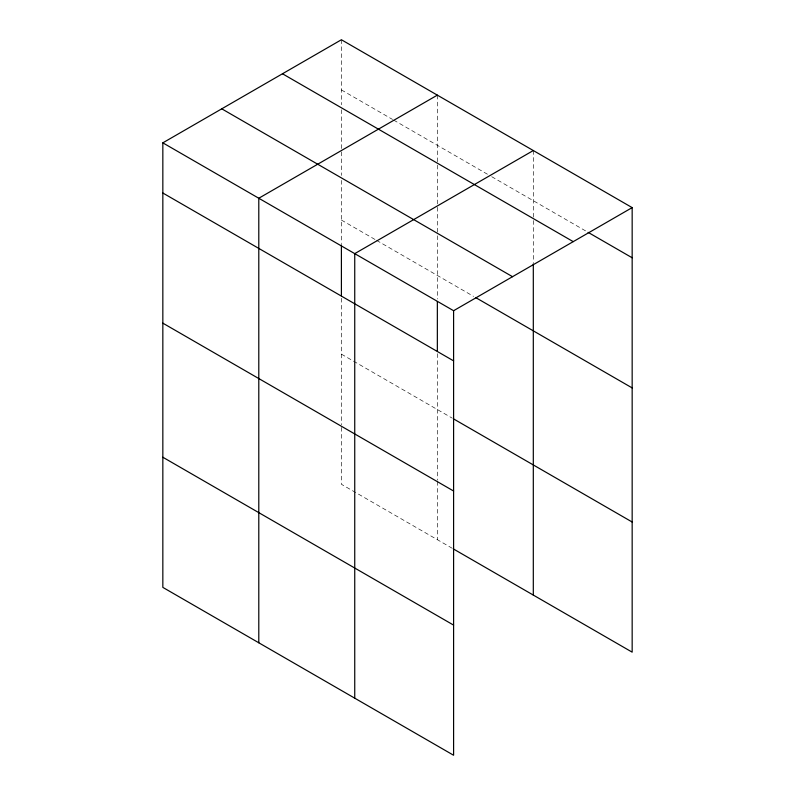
<?xml version="1.0" encoding="UTF-8"?>
<svg xmlns="http://www.w3.org/2000/svg" width="795" height="795" viewBox="0 0 795 795"><rect width="100%" height="100%" fill="white"/><g stroke="black" fill="none" stroke-linecap="round" stroke-linejoin="round"><path stroke-width="0.6" stroke-dasharray="3.98 2.98" d="M341.403 89.915L392.581 119.459M393.644 120.075L487.464 174.234M491.727 176.699L587.028 231.723M341.403 220.056L375.518 239.752M376.582 240.368L473.601 296.386M341.403 354.143L452.276 418.16M452.276 548.302L341.403 484.284L341.403 426.031M533.306 150.543L533.306 219.301M533.306 220.533L533.306 262.678M437.349 95.142L437.349 163.899M437.349 165.141L437.349 206.044M437.349 207.286L437.349 234.555M437.349 235.787L437.349 299.039M437.349 353.676L437.349 480.19M437.349 481.432L437.349 539.686M341.403 39.75L341.403 104.791M341.403 109.75L341.403 150.643M341.403 151.885L341.403 175.437M341.403 180.395L341.403 243.648M341.403 298.274L341.403 424.798"/><path stroke-width="1.19" d="M453.597 491.022L453.597 310.716L162.836 142.842L162.836 587.386L453.597 755.25L453.597 491.022L162.836 323.148M162.836 142.842L341.403 39.75L632.164 207.614L632.164 652.158L453.349 548.918M437.349 95.142L258.792 198.243L258.792 642.777M533.306 150.543L354.739 253.635L354.739 698.179M453.597 310.716L632.164 207.614M588.101 232.349L632.164 257.779M282.473 73.766L573.235 241.64M221.765 108.826L512.527 276.69M475.738 297.608L632.164 387.92M162.836 193.006L453.597 360.87M453.349 418.776L632.164 522.017M162.836 457.234L453.597 625.108M533.306 263.92L533.306 595.077M437.349 301.524L437.349 351.191M341.403 244.89L341.403 295.79"/></g></svg>
